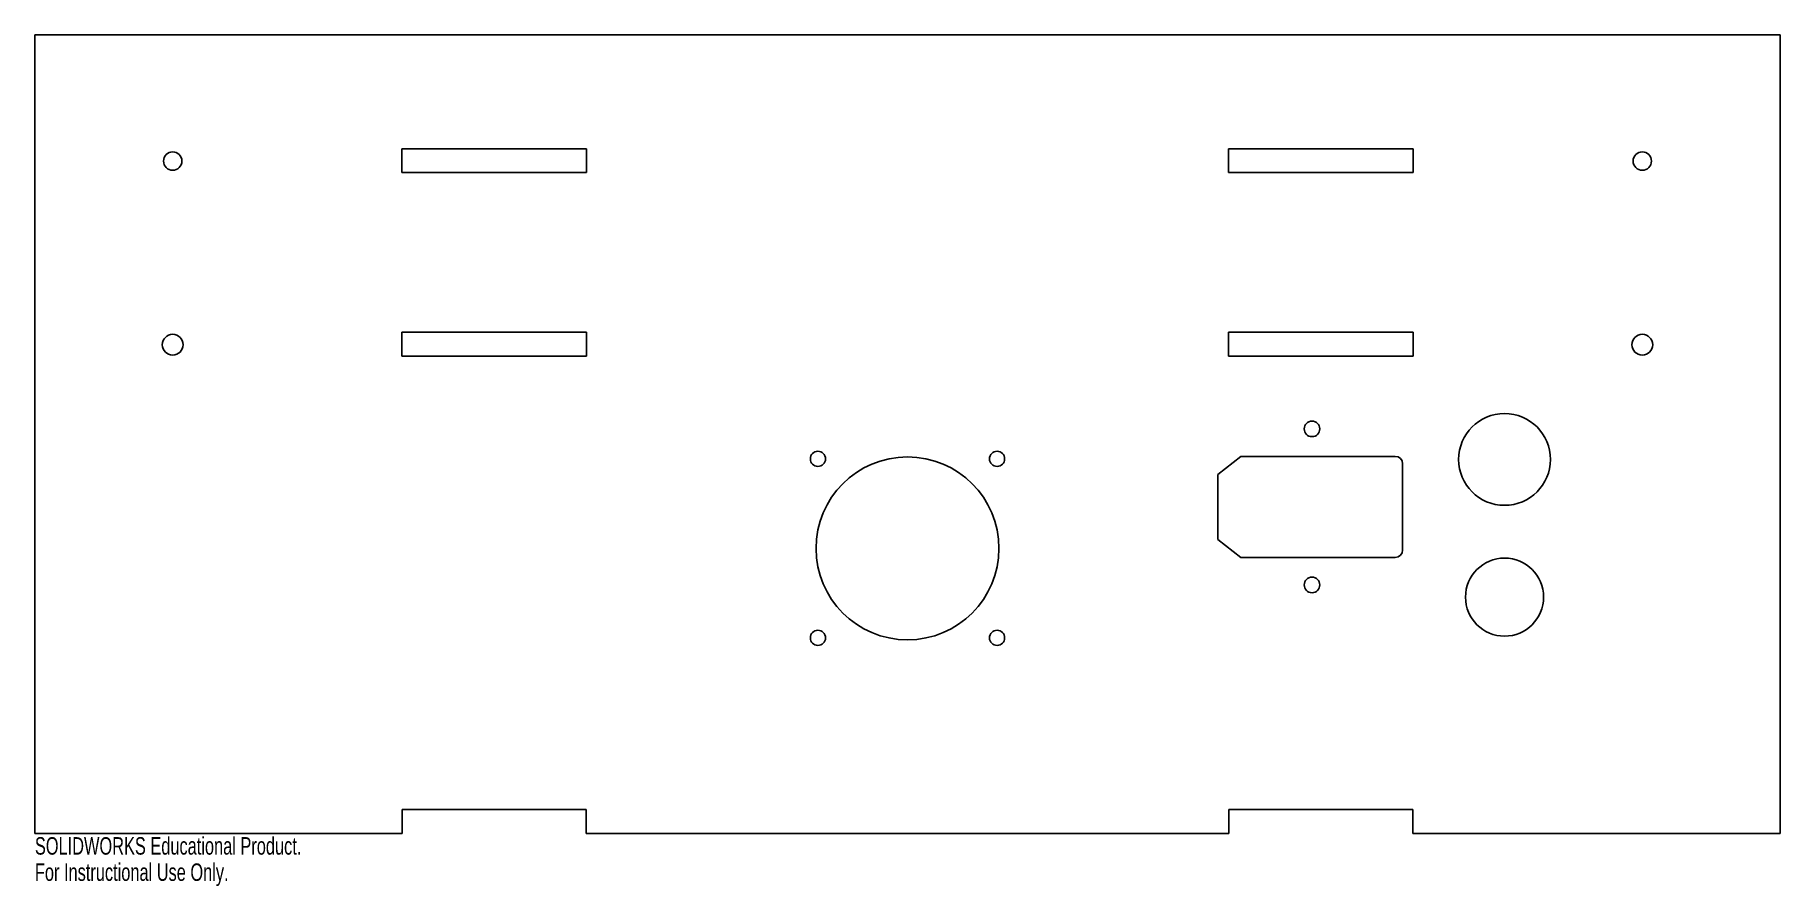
# Model space of a CAD drawing. Header units: inches. Extents: x -9.5 to 9.5, y -1.6 to 7.6.
import ezdxf

# ---------------------------------------------------------------- set-up
doc = ezdxf.new("R2010")
doc.units = ezdxf.units.IN
doc.header["$MEASUREMENT"] = 0
doc.styles.add('SLDTEXTSTYLE0', font='TXT', dxfattribs={"width": 0.7})

msp = doc.modelspace()

# ---------------------------------------------------------------- linework, layer by layer
at = {"color": 7, "linetype": 'Continuous', "lineweight": 25}
for p, q in [((-9.5, 7.625), (-9.5, -1.075)), ((9.5, 7.625), (-9.5, 7.625)), ((9.5, -1.075), (9.5, 7.625)), ((-3.495, 6.385), (-5.505, 6.385)), ((-5.505, 6.385), (-5.505, 6.125)), ((-3.495, 6.125), (-3.495, 6.385)), ((5.505, 6.385), (3.495, 6.385)), ((3.495, 6.385), (3.495, 6.125)), ((5.505, 6.125), (5.505, 6.385)), ((-5.505, 6.125), (-3.495, 6.125)), ((3.495, 6.125), (5.505, 6.125)), ((-3.495, 4.385), (-5.505, 4.385)), ((-5.505, 4.385), (-5.505, 4.125)), ((-3.495, 4.125), (-3.495, 4.385)), ((5.505, 4.385), (3.495, 4.385)), ((3.495, 4.385), (3.495, 4.125)), ((5.505, 4.125), (5.505, 4.385)), ((-5.505, 4.125), (-3.495, 4.125)), ((3.495, 4.125), (5.505, 4.125)), ((3.63, 3.033), (3.377, 2.837)), ((5.31, 3.033), (3.63, 3.033)), ((5.39, 2.013), (5.39, 2.953)), ((3.377, 2.837), (3.377, 2.129)), ((3.377, 2.129), (3.63, 1.933)), ((3.63, 1.933), (5.31, 1.933)), ((-5.5, -0.815), (-3.5, -0.815)), ((-5.5, -1.075), (-5.5, -0.815)), ((-3.5, -0.815), (-3.5, -1.075)), ((3.5, -0.815), (5.5, -0.815)), ((3.5, -1.075), (3.5, -0.815)), ((5.5, -0.815), (5.5, -1.075)), ((-9.5, -1.075), (-5.5, -1.075)), ((-3.5, -1.075), (3.5, -1.075)), ((5.5, -1.075), (9.5, -1.075))]:
    msp.add_line(p, q, dxfattribs=at)
for centre, radius in [((-8, 6.25), 0.1), ((8, 6.25), 0.1), ((-8, 4.25), 0.113), ((8, 4.25), 0.113), ((6.5, 3), 0.5), ((4.404, 3.333), 0.085), ((-0.975, 3.006), 0.0825), ((0.975, 3.006), 0.0825), ((0, 2.031), 0.996), ((6.5, 1.5), 0.425), ((4.404, 1.633), 0.085), ((-0.975, 1.056), 0.0825), ((0.975, 1.056), 0.0825)]:
    msp.add_circle(centre, radius, dxfattribs=at)
for centre, start, end in [((5.31, 2.953), 0, 90), ((5.31, 2.013), 270, 0)]:
    msp.add_arc(centre, 0.08, start, end, dxfattribs=at)

# ---------------------------------------------------------------- texts
at = {"color": 7, "linetype": 'Continuous', "char_height": 0.1903, "attachment_point": 1, "style": 'SLDTEXTSTYLE0'}
for s, insert in [('SOLIDWORKS Educational Product.', (-9.5, -1.115)), ('For Instructional Use Only.', (-9.5, -1.401))]:
    msp.add_mtext(s, dxfattribs=dict(at, insert=insert))

doc.saveas('drawing.dxf')
